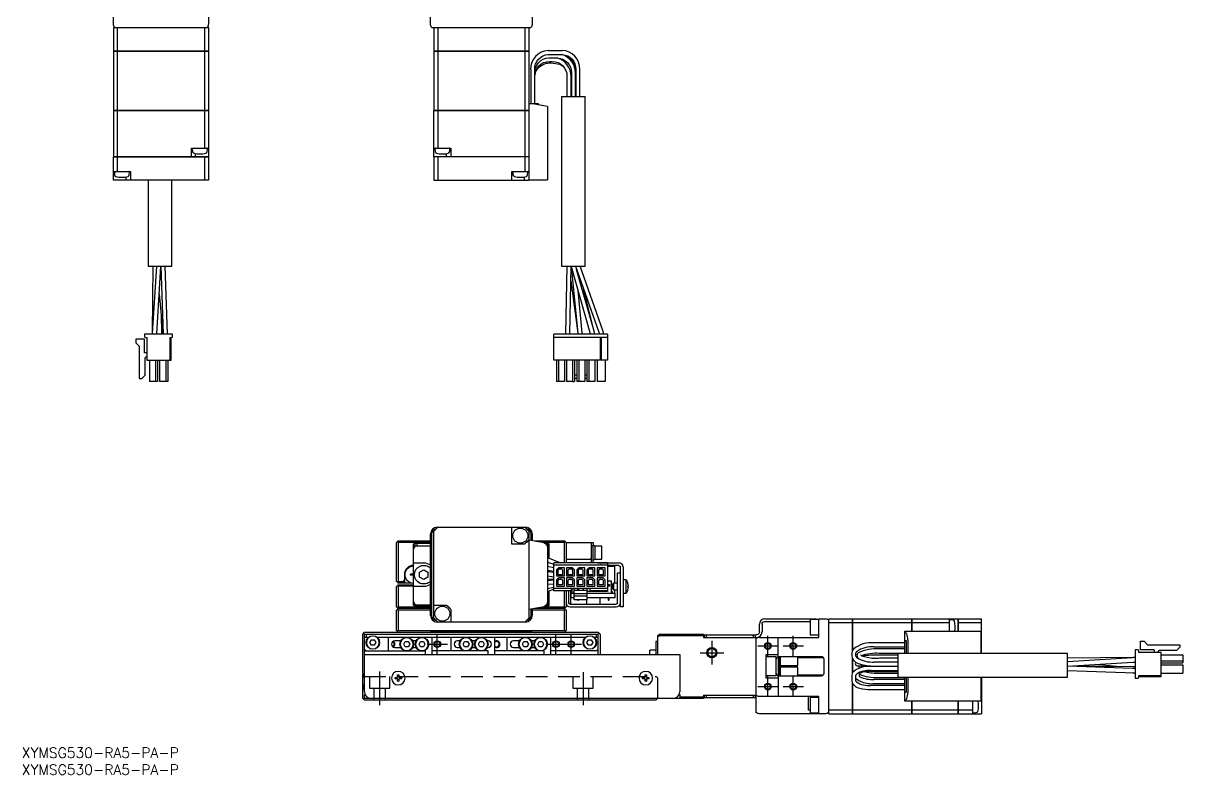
# Model space of a CAD drawing. Extents: x 0 to 742, y -8 to 454.
# Drawn here: x 0.4 to 342.4, y -8 to 213.6 of the extents above; entities that cross this region are included whole.
import ezdxf

# ---------------------------------------------------------------- set-up
doc = ezdxf.new("R2010")
doc.units = 0
doc.header["$LTSCALE"] = 0.5
doc.linetypes.add('CENTER', pattern=[50.8, 31.75, -6.35, 6.35, -6.35])
doc.linetypes.add('DASHED', pattern=[19.05, 12.7, -6.35])
for name, color, linetype in [('MSM_CENTER', 1, 'CENTER'), ('MSM_CONTINUOUS', 7, 'CONTINUOUS'), ('MSM_DASHED', 4, 'DASHED'), ('MSM_NARROW', 5, 'CONTINUOUS'), ('MSM_PART_NUMBER', 7, 'CONTINUOUS')]:
    doc.layers.add(name, color=color, linetype=linetype)
doc.styles.get("Standard").update_dxf_attribs({"font": 'txt.shx', "height": 1, "bigfont": 'bigfont.shx'})

msp = doc.modelspace()

# ---------------------------------------------------------------- linework, layer by layer
at = {"layer": 'MSM_CENTER'}
for p, q in [((122.52, 27.5), (122.52, 33.5)), ((157.52, 27.5), (157.52, 33.5)), ((162.02, 27.5), (162.02, 33.5)), ((203.52, 31.5), (203.52, 24.5)), ((220.02, 27), (220.02, 33)), ((227.52, 27), (227.52, 33)), ((119.52, 30.5), (125.52, 30.5)), ((154.52, 30.5), (165.02, 30.5)), ((200.02, 28), (207.02, 28)), ((217.02, 30), (223.02, 30)), ((224.52, 30), (230.52, 30)), ((105.52, 22.5), (105.52, 12.5)), ((165.52, 22.3), (165.52, 12.5)), ((220.02, 15), (220.02, 21)), ((227.52, 15), (227.52, 21)), ((217.02, 18), (223.02, 18)), ((224.52, 18), (230.52, 18))]:
    msp.add_line(p, q, dxfattribs=at)
at = {"layer": 'MSM_CONTINUOUS'}
for p, q in [((27, 213.33), (27, 232.83)), ((120.52, 213.33), (120.52, 227.33)), ((150.52, 227.33), (150.52, 213.33)), ((27, 212.33), (27, 205.34)), ((27, 212.33), (55, 212.33)), ((28.15, 212.33), (28.15, 205.34)), ((53.84, 212.33), (53.84, 205.34)), ((55, 215.33), (55, 213.33)), ((55, 212.33), (55, 205.34)), ((120.9, 212.33), (150.13, 212.33)), ((121.52, 212.33), (121.52, 205.34)), ((122.67, 212.33), (122.67, 205.34)), ((148.36, 212.33), (148.36, 205.34)), ((149.52, 212.33), (149.52, 205.34)), ((27, 205.34), (55, 205.34)), ((27, 205.33), (27, 187.84)), ((55, 205.33), (27, 205.33)), ((27.01, 205.33), (27.01, 205.34)), ((28.15, 205.33), (28.15, 187.84)), ((28.16, 205.33), (28.16, 205.34)), ((53.83, 205.33), (53.83, 205.34)), ((53.84, 205.33), (53.84, 187.84)), ((54.99, 205.33), (54.99, 205.34)), ((55, 205.33), (55, 187.84)), ((121.52, 205.34), (149.52, 205.34)), ((121.52, 205.33), (121.52, 187.84)), ((149.52, 205.33), (121.52, 205.33)), ((121.53, 205.33), (121.53, 205.34)), ((122.67, 205.33), (122.67, 187.84)), ((122.68, 205.33), (122.68, 205.34)), ((148.36, 205.33), (148.36, 205.34)), ((148.36, 205.33), (148.36, 187.84)), ((149.51, 205.33), (149.51, 205.34)), ((149.52, 205.33), (149.52, 167.33)), ((155.27, 205.53), (159.36, 205.53)), ((155.27, 204.33), (159.36, 204.33)), ((155.43, 203.33), (157.9, 203.33)), ((155.58, 202.33), (156.45, 202.33)), ((156.03, 201.85), (157.42, 201.73)), ((159.36, 204.32), (159.32, 204.33)), ((150.07, 199.93), (150.07, 189.93)), ((151.27, 189.93), (151.27, 199.93)), ((161.91, 199.64), (161.91, 199.67)), ((161.91, 199.67), (161.91, 199.64)), ((161.97, 198.93), (161.91, 199.64)), ((161.91, 199.64), (162.07, 198.43)), ((161.97, 191.93), (161.97, 198.93)), ((162.07, 198.93), (162.07, 191.93)), ((163.27, 191.93), (163.27, 198.93)), ((163.37, 199.93), (163.37, 191.93)), ((164.57, 191.93), (164.57, 199.93)), ((151.27, 197.45), (151.27, 197.69)), ((160.77, 197.93), (160.77, 191.93)), ((159.17, 191.93), (166.17, 191.93)), ((159.17, 191.93), (159.17, 141.93)), ((166.17, 141.93), (166.17, 191.93)), ((149.52, 189.93), (152.32, 189.93)), ((155.02, 189.06), (150.12, 189.93)), ((152.32, 189.93), (152.32, 189.54)), ((155.02, 189.06), (155.02, 167.43)), ((27, 187.84), (55, 187.84)), ((27, 187.83), (27, 174.23)), ((55, 187.83), (27, 187.83)), ((27.01, 187.83), (27.01, 187.84)), ((28.15, 187.83), (28.15, 174.23)), ((28.16, 187.83), (28.16, 187.84)), ((53.83, 187.83), (53.83, 187.84)), ((53.84, 187.83), (53.84, 176.73)), ((54.99, 187.83), (54.99, 187.84)), ((55, 187.83), (55, 174.23)), ((121.52, 187.84), (149.52, 187.84)), ((149.52, 187.83), (121.52, 187.83)), ((121.52, 174.23), (121.52, 187.83)), ((121.53, 187.83), (121.53, 187.84)), ((122.67, 187.83), (122.67, 176.73)), ((122.68, 187.83), (122.68, 187.84)), ((148.36, 187.83), (148.36, 187.84)), ((148.36, 187.83), (148.36, 174.23)), ((149.51, 187.83), (149.51, 187.84)), ((50, 176.73), (55, 176.73)), ((50, 174.23), (50, 176.73)), ((50.27, 176.51), (50.34, 175.74)), ((51.25, 174.23), (51.25, 175.16)), ((54.66, 175.74), (54.73, 176.51)), ((121.52, 176.73), (126.52, 176.73)), ((121.78, 176.51), (121.85, 175.74)), ((125.27, 174.23), (125.27, 175.16)), ((126.18, 175.74), (126.25, 176.51)), ((126.52, 176.73), (126.52, 174.23)), ((27, 174.23), (55, 174.23)), ((55, 174.22), (27, 174.22)), ((27, 167.33), (27, 174.22)), ((27.01, 174.23), (27.01, 174.22)), ((28.15, 174.22), (28.15, 169.83)), ((28.16, 174.23), (28.16, 174.22)), ((53.83, 174.23), (53.83, 174.22)), ((53.84, 174.22), (53.84, 167.33)), ((54.99, 174.23), (54.99, 174.22)), ((55, 174.22), (55, 167.33)), ((149.52, 174.23), (121.52, 174.23)), ((121.52, 174.22), (121.52, 167.33)), ((149.52, 174.22), (121.52, 174.22)), ((121.53, 174.23), (121.53, 174.22)), ((122.67, 174.22), (122.67, 167.33)), ((122.68, 174.23), (122.68, 174.22)), ((148.36, 174.23), (148.36, 174.22)), ((148.36, 174.22), (148.36, 169.83)), ((149.51, 174.23), (149.51, 174.22)), ((27, 169.83), (32, 169.83)), ((27.27, 169.62), (27.34, 168.85)), ((30.75, 167.33), (30.75, 168.27)), ((31.66, 168.85), (31.73, 169.62)), ((32, 169.83), (32, 167.33)), ((144.52, 167.33), (144.52, 169.83)), ((144.52, 169.83), (149.52, 169.83)), ((144.78, 169.62), (144.85, 168.85)), ((148.27, 167.33), (148.27, 168.27)), ((149.18, 168.85), (149.25, 169.62)), ((55, 167.33), (27, 167.33)), ((37.23, 167.33), (37.23, 141.93)), ((44.23, 141.93), (44.23, 167.33)), ((121.52, 167.33), (149.52, 167.33)), ((149.52, 167.43), (155.02, 167.43)), ((37.23, 141.93), (44.23, 141.93)), ((38.6, 141.93), (38.45, 122.26)), ((39.7, 141.93), (38.46, 122.13)), ((39.76, 122.05), (41, 141.91)), ((41, 141.93), (41.65, 122)), ((42.94, 122.05), (42.3, 141.93)), ((159.17, 141.93), (166.17, 141.93)), ((160.71, 141.93), (160.32, 122.04)), ((161.62, 122.01), (162.02, 141.93)), ((162.01, 141.84), (167.55, 122.42)), ((162.02, 141.81), (163.98, 122.21)), ((163.28, 141.93), (170.16, 122.53)), ((168.8, 122.78), (163.61, 140.99)), ((171.39, 122.96), (164.65, 141.93)), ((161.93, 137.63), (163.98, 122.17)), ((40.49, 133.78), (41.62, 122.21)), ((165.28, 122.34), (164.04, 134.74)), ((168.84, 122.69), (165.73, 135)), ((41.11, 127.45), (41.14, 122.6)), ((33.62, 120.38), (33.62, 119.38)), ((36.15, 120.38), (33.62, 120.38)), ((36.15, 116.53), (36.15, 120.38)), ((36.19, 121.93), (36.19, 121.21)), ((44.47, 121.93), (36.19, 121.93)), ((36.49, 120.91), (36.9, 120.91)), ((36.9, 120.91), (36.9, 114.28)), ((38.45, 122.26), (38.45, 121.93)), ((38.46, 122.13), (38.45, 121.93)), ((39.75, 121.93), (39.76, 122.05)), ((39.76, 121.93), (39.8, 122.71)), ((41.14, 122.6), (41.15, 121.93)), ((41.62, 122.21), (41.64, 121.93)), ((41.65, 122), (41.65, 121.93)), ((42.95, 121.93), (42.94, 122.05)), ((43.76, 114.28), (43.76, 120.91)), ((43.76, 120.91), (44.17, 120.91)), ((44.01, 114.28), (44.01, 120.91)), ((44.47, 121.21), (44.47, 121.93)), ((172.77, 121.93), (156.92, 121.93)), ((156.92, 114.28), (156.92, 121.93)), ((172.77, 120.91), (156.92, 120.91)), ((160.32, 122.04), (160.32, 121.93)), ((161.62, 121.93), (161.62, 122.08)), ((161.62, 121.93), (161.62, 122.01)), ((163.98, 122.21), (164.01, 121.93)), ((165.31, 121.93), (165.28, 122.34)), ((167.55, 122.42), (167.66, 121.93)), ((168.97, 121.93), (168.8, 122.78)), ((168.98, 121.93), (168.84, 122.69)), ((170.16, 122.53), (170.33, 121.93)), ((170.16, 122.53), (170.33, 121.93)), ((170.69, 114.28), (170.69, 120.91)), ((170.99, 114.28), (170.99, 120.91)), ((171.65, 121.93), (171.39, 122.96)), ((172.77, 121.93), (172.77, 114.28)), ((33.62, 119.38), (34.64, 118.36)), ((34.64, 118.36), (34.64, 108.82)), ((36.9, 116.38), (36.3, 116.38)), ((36.34, 109.82), (36.34, 114.95)), ((36.62, 115.23), (36.9, 115.23)), ((36.9, 114.28), (44.01, 114.28)), ((37.63, 114.28), (37.63, 107.93)), ((39.43, 114.28), (39.43, 107.93)), ((40.03, 114.28), (40.03, 107.93)), ((40.63, 114.28), (40.63, 107.93)), ((42.43, 114.28), (42.43, 107.93)), ((43.03, 114.28), (43.03, 107.93)), ((172.77, 114.28), (156.92, 114.28)), ((157.64, 114.28), (157.64, 107.93)), ((158.24, 114.28), (158.24, 107.93)), ((160.04, 114.28), (160.04, 107.93)), ((160.64, 114.28), (160.64, 107.93)), ((162.44, 114.28), (162.44, 107.93)), ((163.04, 114.28), (163.04, 107.93)), ((163.64, 114.28), (163.64, 107.93)), ((164.24, 114.28), (164.24, 107.93)), ((166.04, 114.28), (166.04, 107.93)), ((166.64, 114.28), (166.64, 107.93)), ((167.24, 114.28), (167.24, 107.93)), ((169.04, 114.28), (169.04, 107.93)), ((169.64, 114.28), (169.64, 107.93)), ((172.04, 114.28), (172.04, 107.93)), ((35.34, 108.82), (36.34, 109.82)), ((163.64, 109.82), (163.04, 109.82)), ((166.64, 109.82), (166.04, 109.82)), ((34.64, 108.82), (35.34, 108.82)), ((40.03, 107.93), (37.63, 107.93)), ((43.03, 107.93), (40.63, 107.93)), ((158.24, 107.93), (157.64, 107.93)), ((160.04, 107.93), (158.24, 107.93)), ((162.44, 107.93), (160.64, 107.93)), ((162.44, 107.93), (163.04, 107.93)), ((163.64, 108.82), (163.04, 108.82)), ((164.24, 107.93), (163.64, 107.93)), ((166.04, 107.93), (164.24, 107.93)), ((166.64, 108.82), (166.04, 108.82)), ((167.24, 107.93), (166.64, 107.93)), ((169.04, 107.93), (167.24, 107.93)), ((172.04, 107.93), (169.64, 107.93)), ((122.52, 65), (148.52, 65)), ((144.52, 60), (144.52, 65)), ((120.52, 39), (120.52, 63)), ((120.9, 39), (120.9, 63)), ((121.52, 38.15), (121.52, 63.84)), ((149.52, 63.85), (149.52, 38.15)), ((150.13, 63), (150.13, 61.19)), ((150.52, 63), (150.52, 61.12)), ((110.52, 60.5), (110.77, 60.75)), ((110.52, 49), (110.52, 60.5)), ((110.77, 60.75), (111.02, 61)), ((110.77, 60.75), (111.02, 60.5)), ((111.02, 61), (120.52, 61)), ((111.02, 60.5), (111.02, 49)), ((120.52, 60.5), (111.02, 60.5)), ((116.02, 60.5), (115.52, 60)), ((115.52, 42), (115.52, 60)), ((115.52, 59.5), (116.52, 59.5)), ((116.02, 59.5), (116.02, 60.3)), ((116.02, 60.3), (120.52, 60.3)), ((116.52, 60.3), (116.52, 59.5)), ((116.52, 59.5), (120.52, 59.5)), ((148.27, 60), (144.52, 60)), ((149.52, 61.3), (153.53, 60.59)), ((151.22, 61), (160.02, 61)), ((160.02, 60.5), (153.86, 60.5)), ((154.24, 60.3), (155.02, 60.3)), ((154.52, 60.06), (154.52, 60.3)), ((154.88, 59.5), (155.52, 59.5)), ((155.52, 60), (155.02, 60.5)), ((155.02, 60.3), (155.02, 59.5)), ((155.02, 58.82), (155.02, 43.18)), ((155.52, 55.89), (155.52, 60)), ((160.02, 61), (160.52, 60.5)), ((160.02, 60.5), (160.27, 60.75)), ((160.02, 54.47), (160.02, 60.5)), ((160.52, 60.5), (168.52, 60.5)), ((160.52, 60.5), (160.52, 54.47)), ((168.02, 55.5), (168.02, 60.5)), ((169.02, 59.5), (168.02, 59.5)), ((168.52, 60.5), (168.52, 59.5)), ((168.52, 54.47), (168.52, 59.5)), ((169.02, 59.5), (169.02, 55.5)), ((171.02, 59.4), (169.02, 59.4)), ((171.02, 55.6), (171.02, 59.4)), ((155.02, 56.1), (158.87, 54.47)), ((155.02, 54.73), (156.92, 54.12)), ((155.03, 54.79), (155.65, 54.53)), ((168.02, 55.5), (160.52, 55.5)), ((168.02, 56), (167.52, 55.5)), ((168.02, 54.47), (168.02, 55.5)), ((168.52, 55.5), (169.02, 55.5)), ((169.02, 55.6), (171.02, 55.6)), ((115.47, 52), (115.52, 52)), ((115.47, 51.21), (115.47, 52)), ((115.52, 51.46), (115.47, 51.47)), ((115.52, 54.5), (118.52, 54.5)), ((117.27, 51.72), (118.52, 52.44)), ((117.27, 50.28), (117.27, 51.72)), ((118.52, 52.44), (119.77, 51.72)), ((119.77, 51.72), (119.77, 50.28)), ((155.02, 53.48), (156.93, 53.11)), ((156.92, 51.89), (155.02, 52.26)), ((156.92, 51.6), (155.02, 51.88)), ((155.52, 54.57), (155.52, 54.59)), ((155.52, 52.16), (155.52, 51.8)), ((155.52, 52), (155.56, 52)), ((155.56, 51.8), (155.56, 52)), ((172.77, 54.47), (156.92, 54.47)), ((156.92, 46.19), (156.92, 54.47)), ((170.69, 53.76), (156.92, 53.76)), ((158.24, 53.03), (157.64, 52.43)), ((157.64, 52.43), (157.64, 50.63)), ((158.3, 52.58), (158.05, 52.33)), ((158.05, 52.33), (158.05, 51.08)), ((160.04, 53.03), (158.24, 53.03)), ((159.27, 52.58), (158.3, 52.58)), ((159.52, 52.33), (159.27, 52.58)), ((159.52, 51.08), (159.52, 52.33)), ((160.04, 50.63), (160.04, 53.03)), ((162.44, 53.03), (160.64, 53.03)), ((160.64, 53.03), (160.64, 50.63)), ((161.3, 52.58), (161.05, 52.33)), ((161.05, 52.33), (161.05, 51.08)), ((162.27, 52.58), (161.3, 52.58)), ((162.52, 52.33), (162.27, 52.58)), ((162.44, 53.03), (163.04, 52.43)), ((162.52, 51.08), (162.52, 52.33)), ((163.04, 50.63), (163.04, 52.43)), ((164.24, 53.03), (163.64, 52.43)), ((163.64, 52.43), (163.64, 50.63)), ((164.3, 52.58), (164.05, 52.33)), ((164.05, 52.33), (164.05, 51.08)), ((166.04, 53.03), (164.24, 53.03)), ((165.27, 52.58), (164.3, 52.58)), ((165.52, 52.33), (165.27, 52.58)), ((165.52, 51.08), (165.52, 52.33)), ((166.04, 50.63), (166.04, 53.03)), ((167.24, 53.03), (166.64, 52.43)), ((166.64, 52.43), (166.64, 50.63)), ((167.3, 52.58), (167.05, 52.33)), ((167.05, 52.33), (167.05, 51.08)), ((169.04, 53.03), (167.24, 53.03)), ((168.27, 52.58), (167.3, 52.58)), ((168.52, 52.33), (168.27, 52.58)), ((168.52, 51.08), (168.52, 52.33)), ((169.04, 50.63), (169.04, 53.03)), ((169.64, 53.03), (169.64, 50.63)), ((172.04, 53.03), (169.64, 53.03)), ((169.82, 54.47), (169.82, 54.5)), ((169.82, 54.5), (176.12, 54.5)), ((170.3, 52.58), (170.05, 52.33)), ((170.05, 52.33), (170.05, 51.08)), ((171.27, 52.58), (170.3, 52.58)), ((170.69, 53.76), (170.69, 53.86)), ((170.99, 53.86), (170.99, 53.76)), ((172.77, 53.76), (170.99, 53.76)), ((171.52, 52.33), (171.27, 52.58)), ((171.52, 51.08), (171.52, 52.33)), ((172.04, 50.63), (172.04, 53.03)), ((172.77, 54.47), (172.77, 46)), ((176.02, 53.7), (172.77, 53.7)), ((172.97, 53.5), (172.77, 53.5)), ((173.77, 53.4), (172.77, 53.4)), ((172.97, 53.4), (172.97, 53.5)), ((173.77, 53.5), (173.77, 53.4)), ((173.77, 53.5), (174.77, 53.5)), ((174.77, 53.5), (174.77, 48.5)), ((175.72, 42.7), (175.72, 51.5)), ((175.72, 51.5), (176.52, 51.5)), ((176.52, 41.5), (176.52, 53.2)), ((177.32, 53.3), (177.32, 41.5)), ((110.77, 48.75), (110.52, 49)), ((110.52, 47.5), (111.02, 48)), ((111.02, 49), (110.77, 48.75)), ((110.77, 48.75), (111.02, 48.5)), ((111.02, 49), (112.32, 49)), ((114.9, 48.5), (111.02, 48.5)), ((111.02, 48), (115.52, 48)), ((112.82, 49.5), (112.32, 49)), ((112.32, 49), (112.82, 48.65)), ((112.82, 51), (112.82, 48.5)), ((114.62, 50.86), (114.62, 51.15)), ((115.41, 51.15), (114.62, 51.15)), ((115.41, 50.86), (114.62, 50.86)), ((115.15, 51.15), (115.15, 50.86)), ((115.47, 50), (115.47, 50.8)), ((115.52, 50.54), (115.47, 50.53)), ((115.47, 50), (115.52, 50)), ((118.52, 49.56), (117.27, 50.28)), ((119.77, 50.28), (118.52, 49.56)), ((155.02, 50.66), (156.92, 50.39)), ((156.92, 49.63), (155.02, 49.59)), ((155.02, 49.27), (156.92, 49.43)), ((156.92, 48.22), (155.02, 48.06)), ((155.52, 49.6), (155.52, 49.31)), ((157.64, 50.63), (160.04, 50.63)), ((157.64, 49.43), (158.24, 50.03)), ((157.64, 49.43), (157.64, 47.63)), ((158.05, 51.08), (159.52, 51.08)), ((158.3, 49.58), (158.05, 49.33)), ((158.05, 49.33), (158.05, 48.08)), ((158.05, 48.08), (159.52, 48.08)), ((160.04, 50.03), (158.24, 50.03)), ((159.27, 49.58), (158.3, 49.58)), ((159.52, 49.33), (159.27, 49.58)), ((159.52, 48.08), (159.52, 49.33)), ((160.04, 47.63), (160.04, 50.03)), ((160.64, 50.63), (163.04, 50.63)), ((160.64, 50.03), (160.64, 47.63)), ((162.44, 50.03), (160.64, 50.03)), ((161.05, 51.08), (162.52, 51.08)), ((161.3, 49.58), (161.05, 49.33)), ((161.05, 49.33), (161.05, 48.08)), ((161.05, 48.08), (162.52, 48.08)), ((162.27, 49.58), (161.3, 49.58)), ((162.52, 49.33), (162.27, 49.58)), ((163.04, 49.43), (162.44, 50.03)), ((162.52, 48.08), (162.52, 49.33)), ((163.04, 47.63), (163.04, 49.43)), ((163.64, 50.63), (166.04, 50.63)), ((163.64, 50.03), (163.64, 47.63)), ((165.44, 50.03), (163.64, 50.03)), ((164.05, 51.08), (165.52, 51.08)), ((164.3, 49.58), (164.05, 49.33)), ((164.05, 49.33), (164.05, 48.08)), ((164.05, 48.08), (165.52, 48.08)), ((165.27, 49.58), (164.3, 49.58)), ((165.52, 49.33), (165.27, 49.58)), ((166.04, 49.43), (165.44, 50.03)), ((165.52, 48.08), (165.52, 49.33)), ((166.04, 47.63), (166.04, 49.43)), ((166.64, 50.63), (169.04, 50.63)), ((168.44, 50.03), (166.64, 50.03)), ((166.64, 50.03), (166.64, 47.63)), ((167.05, 51.08), (168.52, 51.08)), ((167.3, 49.58), (167.05, 49.33)), ((167.05, 49.33), (167.05, 48.08)), ((167.05, 48.08), (168.52, 48.08)), ((168.27, 49.58), (167.3, 49.58)), ((168.52, 49.33), (168.27, 49.58)), ((169.04, 49.43), (168.44, 50.03)), ((168.52, 48.08), (168.52, 49.33)), ((169.04, 47.63), (169.04, 49.43)), ((169.64, 50.63), (172.04, 50.63)), ((169.64, 50.03), (169.64, 47.63)), ((171.44, 50.03), (169.64, 50.03)), ((170.05, 51.08), (171.52, 51.08)), ((170.3, 49.58), (170.05, 49.33)), ((170.05, 49.33), (170.05, 48.08)), ((170.05, 48.08), (171.52, 48.08)), ((171.27, 49.58), (170.3, 49.58)), ((171.52, 49.33), (171.27, 49.58)), ((172.04, 49.43), (171.44, 50.03)), ((171.52, 48.08), (171.52, 49.33)), ((172.04, 47.63), (172.04, 49.43)), ((172.77, 49.2), (173.77, 49.2)), ((172.77, 48.15), (173.27, 48.15)), ((173.27, 48.15), (173.27, 47.65)), ((173.77, 49.2), (173.77, 45.5)), ((174.52, 48.5), (174.32, 48.3)), ((174.32, 46.7), (174.32, 48.3)), ((174.52, 48.5), (174.52, 46.5)), ((175.72, 48.5), (174.52, 48.5)), ((178.21, 49.5), (177.32, 49.5)), ((178.21, 45.5), (178.21, 49.5)), ((178.77, 48.43), (178.77, 48.45)), ((110.52, 41.5), (110.52, 47.5)), ((111.02, 47.6), (110.82, 47.8)), ((111.02, 47.6), (111.02, 41.5)), ((115.52, 47.6), (111.02, 47.6)), ((118.52, 47.5), (115.52, 47.5)), ((156.92, 47.25), (155.02, 46.83)), ((156.92, 46.7), (155.02, 45.9)), ((155.52, 42), (155.52, 46.11)), ((172.77, 46.9), (156.92, 46.9)), ((162.11, 46.19), (156.92, 46.19)), ((157.64, 47.63), (160.04, 47.63)), ((160.02, 41.5), (160.02, 46.19)), ((160.52, 46.19), (160.52, 41.5)), ((160.64, 47.63), (163.04, 47.63)), ((161.32, 42.7), (161.32, 46.19)), ((161.82, 46.19), (161.82, 42.5)), ((162.02, 44.3), (162.02, 45.5)), ((162.02, 45.5), (162.91, 45.5)), ((162.11, 46.19), (162.11, 46.9)), ((162.27, 45.5), (162.27, 46.9)), ((162.81, 45.5), (162.81, 46.05)), ((162.81, 46.05), (162.91, 46.05)), ((162.91, 43.62), (162.91, 46.65)), ((166.77, 46.34), (162.91, 46.34)), ((166.77, 45.34), (162.91, 45.34)), ((166.77, 44.64), (162.91, 44.64)), ((163.64, 47.63), (166.04, 47.63)), ((164.01, 46.34), (164.01, 46.9)), ((164.27, 46.34), (164.27, 46.9)), ((165.66, 46.34), (165.66, 46.9)), ((166.64, 47.63), (169.04, 47.63)), ((166.77, 43.62), (166.77, 46.65)), ((172.77, 46), (166.77, 46)), ((166.77, 45.5), (175.02, 45.5)), ((167.57, 46.19), (167.57, 46.9)), ((172.77, 46.19), (167.57, 46.19)), ((169.64, 47.63), (172.04, 47.63)), ((173.27, 47.65), (172.77, 47.65)), ((173.77, 46.05), (174.22, 46.05)), ((174.22, 45.5), (174.22, 46.05)), ((174.32, 46.7), (174.52, 46.5)), ((174.52, 46.5), (175.72, 46.5)), ((174.77, 46.5), (174.77, 45.5)), ((175.02, 44.3), (175.02, 45.5)), ((177.32, 45.5), (178.21, 45.5)), ((178.77, 47.7), (178.9, 47.7)), ((178.77, 47.3), (178.77, 47.7)), ((178.9, 47.3), (178.77, 47.3)), ((178.77, 46.55), (178.77, 46.57)), ((110.77, 41.25), (110.52, 41.5)), ((111.02, 41.5), (110.77, 41.25)), ((111.02, 41), (110.77, 41.25)), ((111.02, 41.5), (120.52, 41.5)), ((115.52, 42.5), (115.72, 42.5)), ((115.52, 42), (116.02, 41.5)), ((116.02, 41.7), (116.02, 42.23)), ((120.52, 41.7), (116.02, 41.7)), ((116.52, 42.1), (116.52, 41.7)), ((116.52, 42.1), (120.52, 42.1)), ((121.52, 42), (125.27, 42)), ((153.53, 41.41), (149.52, 40.7)), ((153.86, 41.5), (160.02, 41.5)), ((155.02, 41.7), (154.24, 41.7)), ((154.52, 41.7), (154.52, 41.94)), ((155.02, 42.23), (155.02, 41.7)), ((155.02, 41.5), (155.52, 42)), ((155.32, 42.5), (155.52, 42.5)), ((160.27, 41.25), (160.02, 41.5)), ((160.52, 41.5), (160.02, 41)), ((161.37, 42.5), (161.82, 42.5)), ((161.72, 42.3), (175.32, 42.3)), ((161.72, 41.5), (175.32, 41.5)), ((162.02, 44.3), (162.91, 44.3)), ((166.77, 43.62), (162.91, 43.62)), ((163.89, 43.62), (163.89, 43.5)), ((163.89, 43.5), (164.14, 43.5)), ((164.14, 43.62), (164.14, 43.5)), ((166.52, 43.62), (166.52, 42.3)), ((166.77, 44.3), (175.02, 44.3)), ((170.52, 42.3), (170.52, 44.3)), ((172.89, 44.3), (172.89, 43.5)), ((172.89, 43.5), (173.14, 43.5)), ((173.14, 44.3), (173.14, 43.5)), ((177.32, 41.5), (176.52, 41.5)), ((110.52, 40.5), (111.02, 41)), ((110.52, 34.5), (110.52, 40.5)), ((110.77, 40.75), (111.02, 40.5)), ((120.52, 41), (111.02, 41)), ((111.02, 40.5), (111.02, 34.5)), ((120.52, 40.5), (111.02, 40.5)), ((126.52, 40.75), (126.52, 37)), ((150.13, 40.81), (150.13, 39)), ((150.52, 40.88), (150.52, 39)), ((160.02, 40.5), (150.52, 40.5)), ((160.02, 41), (151.22, 41)), ((160.52, 40.5), (160.02, 41)), ((160.02, 40.5), (160.27, 40.75)), ((160.02, 34.5), (160.02, 40.5)), ((160.52, 40.5), (160.52, 34.5)), ((219.12, 38), (234.32, 38)), ((232.52, 37.75), (232.52, 33.25)), ((235.02, 37.75), (232.52, 37.75)), ((233.82, 37.75), (233.82, 38)), ((234.32, 38), (234.32, 37.75)), ((235.02, 32.5), (235.02, 38)), ((235.02, 38), (237.02, 38)), ((238.02, 10), (238.02, 38)), ((238.02, 38), (245.01, 38)), ((245.01, 28.71), (245.01, 38)), ((245.02, 37.99), (245.01, 37.99)), ((245.02, 38), (262.51, 38)), ((245.02, 38), (245.02, 28.73)), ((262.51, 34.3), (262.51, 38)), ((262.52, 37.99), (262.51, 37.99)), ((262.52, 38), (262.52, 34.3)), ((262.52, 38), (276.12, 38)), ((273.62, 34.3), (273.62, 38)), ((274.6, 37.66), (273.83, 37.73)), ((276.12, 34.3), (276.12, 38)), ((276.12, 37.99), (276.13, 37.99)), ((276.13, 38), (276.13, 34.3)), ((276.13, 38), (283.02, 38)), ((283.02, 27.77), (283.02, 38)), ((110.52, 34.5), (111.02, 34)), ((110.77, 34.25), (111.02, 34.5)), ((111.02, 34.5), (160.02, 34.5)), ((120.52, 34), (120.82, 34.3)), ((150.22, 34.3), (120.82, 34.3)), ((148.52, 37), (122.52, 37)), ((150.22, 34.3), (150.52, 34)), ((160.02, 34.5), (160.27, 34.25)), ((160.52, 34.5), (160.02, 34)), ((217.52, 34.1), (217.52, 36.4)), ((218.32, 36.4), (218.32, 34.1)), ((219.12, 37.2), (232.52, 37.2)), ((238.02, 36.85), (245.01, 36.85)), ((245.02, 36.85), (245.01, 36.85)), ((245.02, 36.85), (262.51, 36.85)), ((260.42, 34.3), (282.92, 34.3)), ((260.42, 27.77), (260.42, 34.3)), ((262.52, 36.85), (262.51, 36.85)), ((262.52, 36.85), (273.62, 36.85)), ((276.12, 36.85), (276.13, 36.85)), ((276.13, 36.85), (283.02, 36.85)), ((282.92, 27.77), (282.92, 34.3)), ((100.52, 33.5), (101.02, 34)), ((100.52, 22), (100.52, 33.5)), ((100.77, 33.75), (101.02, 33.5)), ((101.02, 34), (170.02, 34)), ((101.02, 16.5), (101.02, 33.5)), ((101.02, 33.5), (170.02, 33.5)), ((102.19, 32.5), (101.02, 32.5)), ((101.52, 33.5), (101.52, 32.5)), ((102.65, 31), (103.08, 31.75)), ((103.08, 30.25), (102.65, 31)), ((103.08, 31.75), (103.95, 31.75)), ((103.95, 31.75), (104.38, 31)), ((104.38, 31), (103.95, 30.25)), ((166.19, 32.5), (104.84, 32.5)), ((108.02, 32.5), (108.02, 28.5)), ((111.78, 31.5), (110.02, 31.5)), ((112.65, 30.5), (113.08, 31.25)), ((113.08, 31.25), (113.95, 31.25)), ((113.95, 31.25), (114.38, 30.5)), ((116.28, 31.5), (115.25, 31.5)), ((117.15, 30.5), (117.58, 31.25)), ((117.58, 31.25), (118.45, 31.25)), ((118.45, 31.25), (118.88, 30.5)), ((121.02, 27.5), (121.02, 32.5)), ((126.52, 32.5), (126.52, 28.5)), ((129.28, 31.5), (128.52, 31.5)), ((130.15, 30.5), (130.58, 31.25)), ((130.58, 31.25), (131.45, 31.25)), ((131.45, 31.25), (131.88, 30.5)), ((133.78, 31.5), (132.75, 31.5)), ((134.65, 30.5), (135.08, 31.25)), ((135.08, 31.25), (135.95, 31.25)), ((135.95, 31.25), (136.38, 30.5)), ((137.52, 31.5), (137.25, 31.5)), ((139.52, 27.5), (139.52, 32.5)), ((143.02, 32.5), (143.02, 28.5)), ((146.78, 31.5), (145.02, 31.5)), ((147.65, 30.5), (148.08, 31.25)), ((148.08, 31.25), (148.95, 31.25)), ((148.95, 31.25), (149.38, 30.5)), ((151.28, 31.5), (150.25, 31.5)), ((152.15, 30.5), (152.58, 31.25)), ((152.58, 31.25), (153.45, 31.25)), ((153.45, 31.25), (153.88, 30.5)), ((156.02, 27.5), (156.02, 32.5)), ((166.65, 31), (167.08, 31.75)), ((167.08, 30.25), (166.65, 31)), ((167.08, 31.75), (167.95, 31.75)), ((167.95, 31.75), (168.38, 31)), ((168.38, 31), (167.95, 30.25)), ((170.02, 32.5), (168.84, 32.5)), ((169.52, 32.5), (169.52, 33.5)), ((170.52, 33.5), (170.02, 34)), ((170.02, 33.5), (170.27, 33.75)), ((170.02, 27.5), (170.02, 33.5)), ((170.52, 33.5), (170.52, 27.5)), ((187.02, 31.25), (187.02, 27.5)), ((187.52, 31.25), (187.02, 31.25)), ((187.52, 33), (188.02, 33.5)), ((187.52, 33), (187.52, 27.5)), ((188.13, 33), (187.52, 32.69)), ((188.02, 33.5), (201.02, 33.5)), ((188.63, 33.5), (188.13, 33)), ((201.02, 33), (188.13, 33)), ((201.02, 33.5), (201.02, 32.5)), ((201.02, 32.5), (216.72, 32.5)), ((201.32, 32.5), (201.32, 33.3)), ((201.32, 33.3), (216.72, 33.3)), ((201.82, 33.3), (201.82, 32.5)), ((215.82, 32.5), (215.82, 33.3)), ((216.32, 33.3), (216.32, 32.5)), ((216.52, 32.5), (216.52, 15.5)), ((217.52, 32.5), (235.02, 32.5)), ((223.02, 26.87), (223.02, 32.5)), ((232.52, 33.25), (235.02, 33.25)), ((260.42, 30.9), (251.42, 30.9)), ((260.42, 34.19), (261.02, 33.59)), ((260.42, 31.6), (260.8, 31.6)), ((260.8, 31.6), (260.8, 27.77)), ((261.28, 31.82), (261.28, 27.77)), ((329.97, 28.85), (329.97, 31.38)), ((329.97, 31.38), (330.97, 31.38)), ((330.97, 31.38), (331.99, 30.36)), ((101.52, 28.5), (101.02, 29)), ((101.02, 28.5), (119.02, 28.5)), ((101.02, 27.5), (194.02, 27.5)), ((103.95, 30.25), (103.08, 30.25)), ((110.02, 29.5), (111.78, 29.5)), ((113.08, 29.75), (112.65, 30.5)), ((113.95, 29.75), (113.08, 29.75)), ((114.38, 30.5), (113.95, 29.75)), ((115.25, 29.5), (116.28, 29.5)), ((117.58, 29.75), (117.15, 30.5)), ((118.45, 29.75), (117.58, 29.75)), ((118.88, 30.5), (118.45, 29.75)), ((119.02, 27.5), (119.02, 28.5)), ((137.52, 28.5), (121.02, 28.5)), ((128.52, 29.5), (129.28, 29.5)), ((130.58, 29.75), (130.15, 30.5)), ((131.45, 29.75), (130.58, 29.75)), ((131.88, 30.5), (131.45, 29.75)), ((132.75, 29.5), (133.78, 29.5)), ((135.08, 29.75), (134.65, 30.5)), ((135.95, 29.75), (135.08, 29.75)), ((136.38, 30.5), (135.95, 29.75)), ((137.25, 29.5), (137.52, 29.5)), ((137.52, 27.5), (137.52, 28.5)), ((154.02, 28.5), (139.52, 28.5)), ((145.02, 29.5), (146.78, 29.5)), ((148.08, 29.75), (147.65, 30.5)), ((148.95, 29.75), (148.08, 29.75)), ((149.38, 30.5), (148.95, 29.75)), ((150.25, 29.5), (151.28, 29.5)), ((152.58, 29.75), (152.15, 30.5)), ((153.45, 29.75), (152.58, 29.75)), ((153.88, 30.5), (153.45, 29.75)), ((154.02, 27.5), (154.02, 28.5)), ((170.02, 28.5), (156.02, 28.5)), ((167.95, 30.25), (167.08, 30.25)), ((170.02, 29), (169.52, 28.5)), ((185.22, 27.5), (185.22, 28.75)), ((187.02, 28.75), (185.22, 28.75)), ((194.02, 27.5), (194.02, 16.5)), ((219.52, 20.5), (219.52, 27.5)), ((219.52, 27.5), (223.02, 27.5)), ((244.82, 27.95), (244.82, 27)), ((246.02, 26.98), (246.02, 27.95)), ((251.42, 29.7), (260.42, 29.7)), ((260.42, 29.1), (252.9, 29.1)), ((252.9, 27.9), (260.42, 27.9)), ((258.42, 20.77), (258.42, 27.77)), ((308.42, 27.77), (258.42, 27.77)), ((308.42, 20.77), (308.42, 27.77)), ((328.41, 28.81), (328.41, 20.53)), ((329.14, 28.81), (328.41, 28.81)), ((329.44, 28.1), (329.44, 28.51)), ((336.07, 28.1), (329.44, 28.1)), ((333.82, 28.85), (329.97, 28.85)), ((331.99, 30.36), (341.53, 30.36)), ((333.97, 28.7), (333.97, 28.1)), ((335.12, 28.1), (335.12, 28.38)), ((340.53, 28.66), (335.4, 28.66)), ((336.07, 20.99), (336.07, 28.1)), ((336.07, 27.37), (342.42, 27.37)), ((341.53, 29.66), (340.53, 28.66)), ((341.53, 30.36), (341.53, 29.66)), ((342.42, 27.37), (342.42, 24.97)), ((222.52, 26.75), (219.52, 26.75)), ((222.52, 21.25), (222.52, 26.75)), ((223.02, 26.87), (223.11, 26.87)), ((223.03, 26.85), (223.11, 26.87)), ((223.12, 21.12), (223.12, 26.88)), ((223.32, 26.5), (223.12, 26.3)), ((223.32, 26.9), (235.72, 26.9)), ((223.32, 26.5), (223.32, 21.5)), ((223.62, 26.5), (223.32, 26.5)), ((223.62, 26.9), (223.62, 24.25)), ((223.62, 24.25), (228.82, 24.25)), ((228.82, 24.25), (228.82, 26.9)), ((236.41, 26.5), (228.82, 26.5)), ((236.52, 26.1), (236.52, 21.9)), ((245.01, 22.1), (245.01, 26.35)), ((245.02, 26.32), (245.02, 22.12)), ((245.85, 24.99), (245.82, 24.79)), ((245.97, 25.17), (245.85, 24.99)), ((246.34, 26.96), (246.35, 26.92)), ((246.35, 26.92), (246.42, 26.72)), ((246.82, 24.13), (246.82, 24.08)), ((246.82, 24.08), (246.82, 23.67)), ((247.54, 27.17), (247.48, 27.33)), ((258.42, 23.95), (250.42, 23.95)), ((258.42, 25.25), (251.42, 25.25)), ((251.42, 24.05), (258.42, 24.05)), ((258.42, 27.3), (252.87, 27.3)), ((253, 26.35), (252.95, 26.35)), ((258.42, 26.35), (252.97, 26.35)), ((328.08, 26.55), (308.42, 26.4)), ((327.55, 26.5), (308.42, 25.3)), ((327.62, 23.38), (308.42, 24)), ((308.43, 24), (327.63, 25.2)), ((327.75, 23.86), (308.43, 24)), ((322.89, 23.89), (316.57, 24.51)), ((328.41, 26.54), (327.55, 26.5)), ((327.63, 25.2), (328.41, 25.24)), ((328.41, 26.55), (327.81, 26.55)), ((328.41, 26.55), (328.08, 26.55)), ((336.07, 25.57), (342.42, 25.57)), ((336.07, 24.97), (342.42, 24.97)), ((336.07, 24.37), (342.42, 24.37)), ((342.42, 24.37), (342.42, 21.97)), ((101.02, 21.5), (100.52, 22)), ((100.52, 21.7), (100.62, 21.8)), ((100.52, 14.5), (100.52, 21.7)), ((101.02, 21.2), (100.52, 21.2)), ((100.52, 21), (101.02, 20.5)), ((100.52, 21), (101.02, 21)), ((100.62, 21.7), (100.62, 21.9)), ((101.02, 22), (100.77, 21.75)), ((100.92, 21.4), (101.02, 21.4)), ((110.09, 20.7), (110.82, 20.7)), ((110.82, 20.7), (110.82, 21.43)), ((111.22, 21.43), (111.22, 20.7)), ((111.22, 20.7), (111.94, 20.7)), ((183.09, 20.7), (183.82, 20.7)), ((183.82, 20.7), (183.82, 21.43)), ((184.22, 21.43), (184.22, 20.7)), ((184.22, 20.7), (184.94, 20.7)), ((219.52, 21.25), (222.52, 21.25)), ((223.11, 21.13), (223.02, 21.16)), ((223.02, 21.13), (223.02, 15.1)), ((223.02, 21.13), (223.11, 21.13)), ((223.12, 21.7), (223.32, 21.5)), ((223.32, 21.5), (223.62, 21.5)), ((235.72, 21.1), (223.32, 21.1)), ((223.62, 23.75), (223.62, 21.1)), ((228.82, 23.75), (223.62, 23.75)), ((228.82, 21.1), (228.82, 23.75)), ((228.82, 21.5), (236.41, 21.5)), ((244.82, 21.4), (244.82, 19.65)), ((246.02, 19.65), (246.02, 21.4)), ((246.82, 23.67), (246.82, 23.64)), ((246.82, 23.64), (246.87, 23.41)), ((247.02, 21.06), (247.02, 21.79)), ((249.36, 22.57), (251.42, 22.5)), ((250.42, 22.75), (258.42, 22.75)), ((251.42, 22.5), (258.42, 22.5)), ((258.42, 21.9), (252.42, 21.9)), ((252.42, 20.7), (260.42, 20.7)), ((258.42, 20.77), (308.42, 20.77)), ((260.42, 13.7), (260.42, 20.77)), ((260.8, 20.77), (260.8, 16.4)), ((261.28, 20.77), (261.28, 16.18)), ((282.92, 13.7), (282.92, 20.77)), ((283.02, 20.77), (283.02, 10)), ((308.42, 22.7), (328.3, 22.06)), ((327.58, 22.08), (328.41, 22.06)), ((328.41, 23.36), (327.62, 23.38)), ((328.41, 23.85), (327.75, 23.86)), ((328.3, 22.06), (328.41, 22.05)), ((328.41, 20.53), (329.14, 20.53)), ((329.44, 21.24), (336.07, 21.24)), ((329.44, 20.83), (329.44, 21.24)), ((329.44, 20.99), (336.07, 20.99)), ((336.07, 21.97), (342.42, 21.97)), ((100.72, 18.5), (101.02, 18.5)), ((100.72, 17.3), (100.72, 18.5)), ((100.72, 17.3), (101.02, 17.3)), ((110.82, 20.3), (110.09, 20.3)), ((110.82, 19.57), (110.82, 20.3)), ((111.22, 20.3), (111.22, 19.57)), ((111.94, 20.3), (111.22, 20.3)), ((183.82, 20.3), (183.09, 20.3)), ((183.82, 19.57), (183.82, 20.3)), ((184.22, 20.3), (184.22, 19.57)), ((184.94, 20.3), (184.22, 20.3)), ((223.02, 20.5), (219.52, 20.5)), ((245.01, 10), (245.01, 19.05)), ((245.02, 19.03), (245.02, 10)), ((260.42, 18.3), (250.42, 18.3)), ((260.42, 20.1), (251.42, 20.1)), ((251.42, 18.9), (260.42, 18.9)), ((101.02, 14), (100.52, 14.5)), ((101.02, 14.5), (100.77, 14.25)), ((101.02, 14.5), (101.02, 15.7)), ((201.02, 14.5), (101.02, 14.5)), ((187.02, 14), (101.02, 14)), ((187.27, 14.25), (187.02, 14.5)), ((187.02, 14), (187.27, 14.25)), ((187.52, 14.5), (187.27, 14.25)), ((194.02, 15.7), (194.02, 14.5)), ((194.02, 15), (201.02, 15)), ((201.02, 15.5), (216.52, 15.5)), ((201.02, 15.5), (201.02, 14.5)), ((201.32, 14.7), (201.32, 15.5)), ((216.32, 14.7), (201.32, 14.7)), ((201.82, 15.5), (201.82, 14.7)), ((215.82, 14.7), (215.82, 15.5)), ((216.32, 15.5), (216.32, 14.7)), ((216.52, 15.48), (216.52, 10.38)), ((235.02, 15.1), (217.52, 15.1)), ((232.02, 11.05), (232.02, 15.1)), ((232.52, 14.75), (232.52, 10.25)), ((235.02, 14.75), (232.52, 14.75)), ((235.02, 10), (235.02, 15.1)), ((250.42, 17.1), (260.42, 17.1)), ((260.42, 16.4), (260.8, 16.4)), ((261.02, 14.41), (260.42, 13.81)), ((282.92, 13.7), (260.42, 13.7)), ((262.51, 10), (262.51, 13.7)), ((262.52, 13.7), (262.52, 10)), ((276.12, 10), (276.12, 13.7)), ((276.13, 13.7), (276.13, 10)), ((280.52, 10), (280.52, 13.7)), ((282.92, 13.75), (283.02, 13.75)), ((232.52, 11.05), (232.02, 11.05)), ((238.02, 11.15), (245.01, 11.15)), ((245.02, 11.16), (245.01, 11.16)), ((245.02, 11.15), (262.51, 11.15)), ((262.52, 11.16), (262.51, 11.16)), ((262.52, 11.15), (276.12, 11.15)), ((276.12, 11.16), (276.13, 11.16)), ((276.13, 11.15), (280.52, 11.15)), ((280.72, 10.27), (281.49, 10.34)), ((237.02, 10), (217.52, 10)), ((232.52, 10.25), (235.02, 10.25)), ((238.02, 10), (245.01, 10)), ((245.02, 10.01), (245.01, 10.01)), ((245.02, 10), (262.51, 10)), ((262.52, 10.01), (262.51, 10.01)), ((262.52, 10), (276.12, 10)), ((276.12, 10.01), (276.13, 10.01)), ((276.13, 10), (283.02, 10))]:
    msp.add_line(p, q, dxfattribs=at)
for centre, radius in [((147.02, 62.5), 2.23), ((124.02, 39.5), 2.23), ((103.52, 31), 2), ((113.52, 30.5), 2), ((118.02, 30.5), 2), ((122.52, 30.5), 0.783), ((131.02, 30.5), 2), ((135.52, 30.5), 2), ((148.52, 30.5), 2), ((153.02, 30.5), 2), ((157.52, 30.5), 0.783), ((162.02, 30.5), 0.783), ((167.52, 31), 2), ((220.02, 30), 0.783), ((227.52, 30), 0.783), ((203.52, 28), 1.23), ((220.02, 18), 0.783), ((227.52, 18), 0.783)]:
    msp.add_circle(centre, radius, dxfattribs=at)
at = {"layer": 'MSM_CONTINUOUS', "extrusion": (0, 0, -1)}
for centre, radius in [((-103.52, 31), 1.9), ((-113.52, 30.5), 1.9), ((-118.02, 30.5), 1.9), ((-131.02, 30.5), 1.9), ((-135.52, 30.5), 1.9), ((-148.52, 30.5), 1.9), ((-153.02, 30.5), 1.9), ((-167.52, 31), 1.9), ((-111.02, 20.5), 2), ((-184.02, 20.5), 2)]:
    msp.add_circle(centre, radius, dxfattribs=at)
for centre, radius, start, end in [((-28.5, 213.33), 1.5, 318.1897, 0), ((-53.5, 213.33), 1.5, 180, 221.8103), ((-122.02, 213.33), 1.5, 318.1897, 0), ((-149.02, 213.33), 1.5, 180, 221.8103), ((-155.48, 200.12), 4.22, 357.4296, 87.1458), ((-155.55, 199.05), 4.29, 358.4433, 88.358), ((-155.62, 197.97), 4.36, 359.4143, 89.4108), ((-155.65, 197.48), 4.39, 359.8692, 94.9179), ((-156.41, 197.97), 4.36, 90.6063, 180.5686), ((-157.78, 199.04), 4.29, 91.6879, 181.5108), ((-159.15, 200.11), 4.22, 92.931, 182.4936), ((-157.92, 199.03), 5.45, 113.9954, 178.8909), ((-157.03, 197.38), 4.37, 95.0458, 127.0419), ((-36.3, 116.53), 0.15, 270, 0), ((-36.62, 114.95), 0.28, 0, 90), ((-135.52, 51), 19, 42.5364, 47.4636), ((-135.52, 51), 19, 132.5364, 137.4626), ((-122.52, 63), 1.62, 0, 80.2833), ((-148.52, 63), 1.62, 99.7264, 180), ((-135.47, 74.05), 19, 222.3336, 227.6664), ((-153.22, 58.82), 1.8, 100, 180), ((-115.62, 51), 2.6, 272.2042, 87.7958), ((-118.52, 51), 2.75, 223.3418, 136.6582), ((-118.52, 51), 3.5, 90, 124.8499), ((-152.52, 51), 2.75, 155.38, 161.7789), ((-170.84, 53.86), 0.15, 0, 180), ((-176.02, 53.2), 0.5, 90, 180), ((-115.41, 51.21), 0.06, 180, 270), ((-115.41, 50.8), 0.06, 90, 180), ((-118.52, 51), 3.5, 235.1501, 270), ((-162.66, 46.65), 0.25, 90, 180), ((-167.02, 46.65), 0.25, 0, 90), ((-112.47, 27.95), 19, 132.3336, 137.6664), ((-153.22, 43.18), 1.8, 180, 260), ((-161.72, 42.7), 0.4, 270, 0), ((-175.32, 42.7), 0.4, 180, 270), ((-122.52, 39), 1.62, 279.7266, 0), ((-135.52, 51), 19, 312.5374, 317.4636), ((-135.52, 51), 19, 222.5374, 227.4626), ((-148.52, 39), 1.62, 180, 260.2637), ((-237.02, 36.5), 1.5, 90, 131.8103), ((-219.12, 36.4), 0.8, 0, 90), ((-216.72, 34.1), 0.8, 180, 270), ((-252.12, 14.14), 13.78, 70.6907, 93.2092), ((-223.32, 26.1), 0.8, 74.8734, 90), ((-235.72, 26.1), 0.8, 90, 180), ((-250.94, 10.56), 13.5, 84.8625, 92.0051), ((-252.21, 51.62), 25.29, 268.3223, 271.4809), ((-111.02, 20.5), 0.95, 347.8468, 12.1532), ((-111.02, 20.5), 0.95, 77.8468, 102.1532), ((-111.02, 20.5), 0.95, 167.8468, 192.1532), ((-184.02, 20.5), 0.95, 347.8468, 12.1532), ((-184.02, 20.5), 0.95, 77.8468, 102.1532), ((-184.02, 20.5), 0.95, 167.8468, 192.1532), ((-223.32, 21.9), 0.8, 270, 285.1266), ((-235.72, 21.9), 0.8, 180, 270), ((-251.99, 37.69), 15.8, 268.4424, 283.4128), ((-111.02, 20.5), 0.95, 257.8468, 282.1532), ((-184.02, 20.5), 0.95, 257.8468, 282.1532), ((-217.52, 16.6), 1.5, 270, 311.8103), ((-217.52, 11.5), 1.5, 270, 311.8103), ((-237.02, 11.5), 1.5, 228.1897, 270)]:
    msp.add_arc(centre, radius, start, end, dxfattribs=at)
at = {"layer": 'MSM_CONTINUOUS'}
for centre, radius, start, end in [((155.47, 200.12), 5.41, 92.1863, 182.0343), ((159.16, 200.13), 5.41, 357.9067, 87.8727), ((156.38, 197.96), 5.59, 359.7079, 74.0346), ((157.7, 199), 5.57, 359.2277, 72.6191), ((50.47, 176.53), 0.2, 90, 185), ((50.83, 175.79), 0.5, 185, 252.3708), ((52.5, 181.03), 6, 252.3708, 287.6292), ((54.17, 175.79), 0.5, 287.6292, 355), ((54.53, 176.53), 0.2, 355, 90), ((121.98, 176.53), 0.2, 90, 185), ((122.35, 175.79), 0.5, 185, 252.3708), ((124.02, 181.03), 6, 252.3708, 287.6292), ((125.68, 175.79), 0.5, 287.6292, 355), ((126.05, 176.53), 0.2, 355, 90), ((27.47, 169.64), 0.2, 108.1949, 185), ((27.83, 168.9), 0.5, 185, 252.3708), ((29.5, 174.14), 6, 252.3708, 287.6292), ((31.17, 168.9), 0.5, 287.6292, 355), ((31.53, 169.64), 0.2, 355, 71.8051), ((144.98, 169.64), 0.2, 108.1949, 185), ((145.35, 168.9), 0.5, 185, 252.3708), ((147.02, 174.14), 6, 252.3708, 287.6292), ((148.68, 168.9), 0.5, 287.6292, 355), ((149.05, 169.64), 0.2, 355, 71.8051), ((36.49, 121.21), 0.3, 180, 270), ((44.17, 121.21), 0.3, 270, 360), ((122.52, 63), 2, 90, 180), ((148.52, 63), 2, 0, 90), ((116.52, 58.5), 1, 90, 180), ((154.52, 58.5), 1, 0, 66.553), ((115.62, 51), 2.8, 92.0467, 180), ((176.12, 53.3), 1.2, 0, 90), ((175.72, 47.5), 3.2, 17.27, 38.6822), ((175.72, 47.5), 3.19, 3.5904, 16.9053), ((175.72, 47.5), 3.2, 321.3178, 342.73), ((175.72, 47.5), 3.19, 343.0947, 356.4096), ((116.52, 43.1), 1, 180, 270), ((154.52, 43.1), 1, 278.5151, 0), ((161.72, 42.7), 1.2, 180, 270), ((175.32, 42.7), 1.2, 270, 0), ((122.52, 39), 2, 180, 270), ((148.52, 39), 2, 270, 0), ((219.12, 36.4), 1.6, 90, 180), ((273.82, 37.53), 0.2, 85, 180), ((274.56, 37.17), 0.5, 17.6292, 85), ((269.32, 35.5), 6, 348.463, 17.6292), ((110.02, 30.5), 1, 90, 270), ((109.02, 30.5), 0.783, 293.0634, 66.9366), ((128.52, 30.5), 1, 90, 270), ((137.52, 30.5), 1, 270, 90), ((140.02, 30.5), 0.783, 230.3451, 129.6549), ((145.02, 30.5), 1, 90, 270), ((217.52, 31), 1.5, 90, 131.8103), ((216.72, 34.1), 1.6, 270, 0), ((250.66, 22.19), 8.74, 85.0197, 128.3235), ((256.78, 32.06), 4.51, 356.9565, 19.8759), ((246.54, 27.92), 1.72, 139.0024, 178.8954), ((246.63, 27.88), 0.622, 138.9031, 173.0608), ((250.67, 22.01), 7.72, 84.4381, 125.6687), ((247.28, 27.21), 0.978, 128.7039, 194.8652), ((251.97, 16.4), 12.73, 85.8454, 114.6186), ((329.14, 28.51), 0.3, 0, 90), ((333.82, 28.7), 0.15, 0, 90), ((335.4, 28.38), 0.28, 90, 180), ((223.32, 26.1), 0.801, 111.0842, 179.9342), ((247.53, 27.44), 2.75, 189.2724, 261.0568), ((249.57, 17.57), 6.43, 82.4193, 135.037), ((246.44, 24.77), 0.622, 178.1145, 264.9417), ((246.88, 27.19), 0.889, 193.8661, 231.118), ((250.83, 33.88), 8.65, 238.5524, 273.8561), ((250.13, 94.03), 69.98, 266.9256, 270.5083), ((247.54, 27.17), 1.21, 201.8456, 229.7784), ((251.22, 36.98), 12.93, 251.4264, 270.8555), ((248.06, 27.83), 0.846, 231.4689, 266.9127), ((252.13, 0.44), 26.87, 88.4238, 98.8516), ((252.23, 40.1), 13.77, 252.1759, 267.1972), ((252.23, 40.1), 13.77, 272.9984, 272.9996), ((100.92, 21.7), 0.3, 180, 270), ((111.02, 20.5), 0.435, 152.6335, 207.3665), ((111.02, 20.5), 0.435, 62.6335, 117.3665), ((111.02, 20.5), 0.435, 332.6335, 27.3665), ((184.02, 20.5), 0.435, 152.6335, 207.3665), ((184.02, 20.5), 0.435, 62.6335, 117.3665), ((184.02, 20.5), 0.435, 332.6335, 27.3665), ((223.32, 21.9), 0.801, 180.0623, 248.393), ((246.27, 21.38), 1.45, 149.5973, 179.5942), ((246.49, 21.32), 0.476, 123.7324, 171.3862), ((249.94, 15.64), 7.13, 86.1621, 121.44), ((247.55, 21.38), 0.679, 120.1743, 142.5013), ((247.24, 21.85), 0.266, 210.6087, 235.589), ((247.94, 21.89), 1.25, 222.2163, 230.9064), ((251.58, 31.63), 10.96, 245.8666, 274.385), ((250.89, 28.8), 8.72, 244.6207, 273.4586), ((252.12, 8.7), 14.15, 96.6571, 110.3054), ((329.14, 20.83), 0.3, 270, 0), ((111.02, 20.5), 0.435, 242.6335, 297.3665), ((184.02, 20.5), 0.435, 242.6335, 297.3665), ((247.37, 20.13), 2.6, 190.5511, 265.471), ((250.48, 26.1), 7.25, 231.9863, 263.6299), ((246.52, 19.76), 0.517, 191.8582, 224.7596), ((249.9, 25.14), 6.86, 236.8577, 274.2662), ((250.3, 28.49), 11.39, 254.0263, 270.5737), ((250.54, 27.31), 8.45, 264.0847, 275.9153), ((103.02, 16.5), 2, 180, 270), ((192.02, 16.5), 2, 270, 0), ((256.66, 15.96), 4.63, 340.4221, 2.7455), ((276.21, 12.5), 6, 342.3708, 11.537), ((280.71, 10.47), 0.2, 198.1949, 275), ((281.45, 10.83), 0.5, 275, 342.3708)]:
    msp.add_arc(centre, radius, start, end, dxfattribs=at)
at = {"layer": 'MSM_DASHED'}
for p, q in [((101.02, 21), (187.12, 21)), ((102.52, 21), (102.52, 17.5)), ((108.52, 17.5), (108.52, 21)), ((162.52, 21), (162.52, 17.5)), ((168.52, 17.5), (168.52, 21)), ((187.32, 20.8), (187.12, 21)), ((187.52, 20.6), (187.32, 20.8)), ((187.52, 20.6), (187.52, 14.5)), ((102.52, 17.5), (108.52, 17.5)), ((103.77, 17.5), (103.77, 14)), ((107.27, 14), (107.27, 17.5)), ((162.52, 17.5), (168.52, 17.5)), ((163.77, 17.5), (163.77, 14)), ((167.27, 14), (167.27, 17.5))]:
    msp.add_line(p, q, dxfattribs=at)
at = {"layer": 'MSM_NARROW'}
for centre, radius in [((122.52, 30.5), 1), ((157.52, 30.5), 1), ((162.02, 30.5), 1), ((220.02, 30), 1), ((227.52, 30), 1), ((203.52, 28), 1.5), ((220.02, 18), 1), ((227.52, 18), 1)]:
    msp.add_circle(centre, radius, dxfattribs=at)
for centre, start, end in [((109.02, 30.5), 300, 60), ((140.02, 30.5), 240, 120)]:
    msp.add_arc(centre, 1, start, end, dxfattribs=at)

# ---------------------------------------------------------------- texts
at = {"layer": 'MSM_PART_NUMBER'}
for p in [(0, -3), (0, -8)]:
    msp.add_text('XYMSG530-RA5-PA-P', height=3, dxfattribs=at).set_placement(p)

doc.saveas('drawing.dxf')
